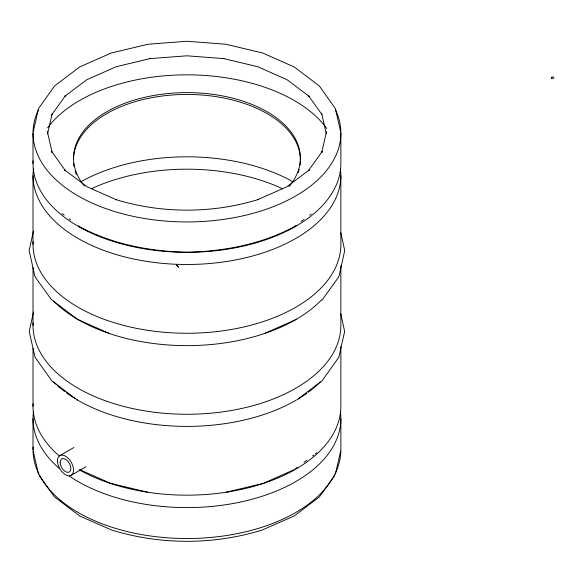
<?xml version="1.0" encoding="UTF-8"?>
<svg xmlns="http://www.w3.org/2000/svg" width="583" height="583" viewBox="0 0 583 583"><rect width="100%" height="100%" fill="white"/><g stroke="black" fill="none" stroke-linecap="round" stroke-linejoin="round"><path stroke-width="0.87" d="M326.247 133.31L326.458 131.758L321.707 152.608L322.377 151.259L308.371 170.783L309.347 169.857L286.887 186.757L257.613 199.721L258.356 199.495C212.03 213.691 161.855 213.691 115.521 199.495L116.265 199.721L86.991 186.757L64.531 169.857L65.515 170.783L51.508 151.259L52.178 152.608L47.42 131.758L47.631 133.31M33.297 131.532L38.536 108.569L54.547 85.971L79.682 66.958L111.098 53.046L148.082 44.228L186.939 41.276L225.803 44.228L262.78 53.046L294.196 66.958L319.338 85.971L335.349 108.569L340.581 131.532M47.544 133.981L52.106 113.991M33.442 231.05L29.15 250.573L34.637 275.329L35.512 277.472L51.173 299.298L77.306 319.273L109.415 333.498M33.515 311.978L29.223 331.465L35.031 357.277L51.872 380.888L77.32 400.047M335.371 474.234L340.61 451.271M51.362 115.303L65.383 95.758L64.356 96.632L86.852 79.703L116.163 66.717L150.305 58.555M334.627 475.626L319.353 496.92L294.196 515.999L261.986 530.115C213.305 545.032 160.58 545.032 111.892 530.115L79.689 515.999L54.525 496.92L39.25 475.626M322.042 300.099L338.366 277.472L339.24 275.329L344.728 250.573L340.836 232.799M294.109 226.845L296.23 225.249M301.192 221.518L304.027 219.383M309.69 215.12L311.111 214.056M296.558 400.047L322.005 380.888L338.847 357.277L344.655 331.465L340.764 313.72M295.552 468.717L297.673 467.121M304.049 462.319L306.884 460.191M312.554 455.921L313.967 454.857M315.388 453.793L316.802 452.721M59.816 455.622L73.924 447.482M71.177 475.305L86.073 466.706M294.889 226.437C261.709 244.219 224.317 251.419 186.939 252.25C149.569 251.419 112.169 244.219 78.997 226.437M264.463 333.498L296.572 319.273M294.065 469.709L263.276 483.351L226.459 492.154M149.904 58.621L186.939 55.808L223.974 58.621L223.573 58.555L257.715 66.717L287.033 79.703L309.529 96.632L308.494 95.758L321.998 114.581M147.426 492.154L110.602 483.351L79.82 469.709M62.068 213.524L64.188 215.12M69.151 218.851L70.565 219.915M78.355 225.781L79.776 226.845M178.318 267.094L176.336 264.595M176.562 264.995L178.318 267.203M321.78 113.991L326.137 133.106M33.275 451.271L38.507 474.234M340.866 133.07L340.866 163.437A153.927 88.871 0 0 1 184.636 252.293A153.927 88.871 0 0 1 33.085 160.77M340.866 175.621L340.866 244.386A153.927 88.871 0 0 1 184.636 333.25A153.927 88.871 0 0 1 33.085 241.726M340.866 265.79L340.866 325.401A153.927 88.871 0 0 1 184.636 414.265A153.927 88.871 0 0 1 33.085 322.742M340.866 346.572L340.866 406.293A153.927 88.871 0 0 1 246.791 488.175A153.927 88.871 0 0 1 79.55 469.964M340.866 418.725L340.866 449.646A153.927 88.871 0 0 1 184.636 538.51A153.927 88.871 0 0 1 33.085 446.986M33.012 133.07L33.012 163.437M33.012 175.621L33.012 244.386M33.012 267.597L33.012 325.401M33.012 348.386L33.012 406.293M33.012 418.725L33.012 449.646M84.353 185.999A113.415 65.478 0 0 1 187.617 92.602A113.415 65.478 0 0 1 288.942 186.706M340.37 411.598A153.927 88.871 0 0 1 245.552 500.899A153.927 88.871 0 0 1 69.304 476.041M59.262 468.36A153.927 88.871 0 0 1 33.508 411.598M59.262 455.935A153.927 88.871 0 0 1 33.085 403.633M320.249 381.96A153.927 88.871 0 0 1 308.334 392.17M306.847 393.248A153.927 88.871 0 0 1 298.248 398.91M295.785 400.368A153.927 88.871 0 0 1 76.453 399.399M74.821 398.415A153.927 88.871 0 0 1 66.287 392.709M64.822 391.623A153.927 88.871 0 0 1 57.309 385.443M56.048 384.292A153.927 88.871 0 0 1 53.636 381.96M321.605 299.808A153.927 88.871 0 0 1 188.316 345.624A153.927 88.871 0 0 1 53.636 301.192M340.37 168.487A153.927 88.871 0 0 1 186.939 264.485A153.927 88.871 0 0 1 33.508 168.487M335.626 110.07A153.927 88.871 0 0 1 186.939 221.941A153.927 88.871 0 0 1 38.259 110.07M300.318 161.637A113.415 65.478 0 0 1 300.012 165.055M299.181 169.332A113.415 65.478 0 0 1 298.175 172.728M76.329 174.404A113.415 65.478 0 0 1 75.163 171.038M74.143 166.767A113.415 65.478 0 0 1 73.677 163.342M73.531 159.086A113.415 65.478 0 0 1 187.675 94.453A113.415 65.478 0 0 1 300.362 159.931M47.609 127.794A151.682 87.574 0 0 1 187.631 74.835A151.682 87.574 0 0 1 326.808 128.53M81.161 181.626A151.682 87.574 0 0 1 292.724 181.626M91.305 188.783A151.682 87.574 0 0 1 282.58 188.783M551.678 78.18A1.268 0.736 0 0 0 553.806 77.852A1.268 0.736 0 0 0 552.254 76.949A1.268 0.736 0 0 0 551.678 78.18M57.462 460.825A11.361 6.559 60 0 0 69.515 475.815A11.361 6.559 60 0 0 69.515 459.747A11.361 6.559 60 0 0 57.462 460.825M60.144 462.37A7.572 4.373 60 0 0 68.175 472.368A7.572 4.373 60 0 0 68.175 461.656A7.572 4.373 60 0 0 60.144 462.37"/></g></svg>
